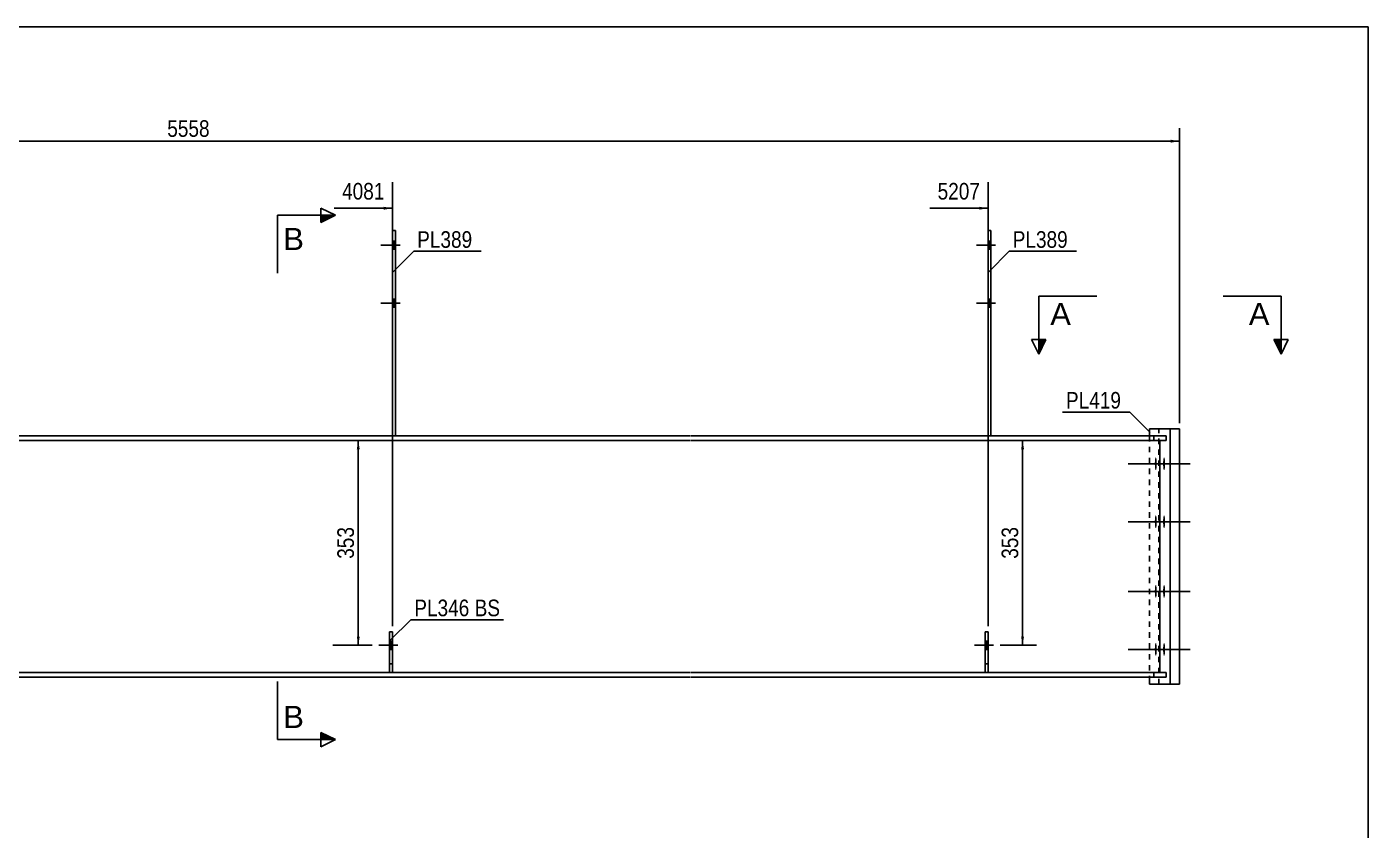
# Model space of a CAD drawing. Header units: millimetres. Extents: x -305 to 97, y -166 to 111.
# Drawn here: x -134.1 to 97.2, y -27.2 to 111.3 of the extents above; entities that cross this region are included whole.
import ezdxf

# ---------------------------------------------------------------- set-up
doc = ezdxf.new("R2010")
doc.units = ezdxf.units.MM
doc.linetypes.add('DXK_LINE_DOT1', pattern=[1.8814, 0.9407, -0.9407])
doc.linetypes.add('DXK_LINE_DOT2', pattern=[3.9198, 1.9599, -1.9599])
doc.styles.add('Arial', font='ARIAL.TTF', dxfattribs={"height": 0.2})
doc.styles.add('Arial Narrow', font='ARIALN.TTF', dxfattribs={"height": 0.2})

# ---------------------------------------------------------------- blocks, each defined once
blk = doc.blocks.new('Unknown-624481099-6954')
at = {"color": 5, "linetype": 'Continuous'}
for p, q in [((97.18, 111.33), (-302.82, 111.33)), ((97.18, -165.67), (97.18, 111.33))]:
    blk.add_line(p, q, dxfattribs=at)
blk = doc.blocks.new('Part-624481099-6074 - 6020')
at = {"color": 7, "linetype": 'DXK_LINE_DOT1'}
for p, q in [((-71.58, 0), (-71.58, 7)), ((-71.58, 7), (-71.08, 7)), ((-71.08, 7), (-71.08, 0)), ((-71.58, 1.5), (-71.08, 1.5)), ((-71.08, 0), (-71.58, 0))]:
    blk.add_line(p, q, dxfattribs=at)
blk = doc.blocks.new('Part-624481099-6067 - 6020')
at = {"color": 2, "linetype": 'Continuous'}
for p, q in [((-225.08, 0), (-122.48, 0)), ((-122.48, -0.8), (-225.08, -0.8)), ((-122.38, 0), (-19.78, 0)), ((-19.78, -0.8), (-122.38, -0.8)), ((-19.68, 0), (62.36, 0)), ((62.36, -0.8), (-19.68, -0.8)), ((62.36, 0), (62.36, -0.8))]:
    blk.add_line(p, q, dxfattribs=at)
at = {"color": 7, "linetype": 'DXK_LINE_DOT1'}
blk.add_line((60.19, -0.8), (60.19, 0), dxfattribs=at)
blk = doc.blocks.new('Part-624481099-6068 - 6020')
at = {"color": 2, "linetype": 'Continuous'}
for p, q in [((-225.08, 40.8), (-122.48, 40.8)), ((-122.48, 40), (-225.08, 40)), ((-122.38, 40.8), (-19.78, 40.8)), ((-19.78, 40), (-122.38, 40)), ((-19.68, 40.8), (62.36, 40.8)), ((62.36, 40), (-19.68, 40)), ((62.36, 40.8), (62.36, 40))]:
    blk.add_line(p, q, dxfattribs=at)
at = {"color": 7, "linetype": 'DXK_LINE_DOT1'}
blk.add_line((60.19, 40), (60.19, 40.8), dxfattribs=at)
blk = doc.blocks.new('Part-624481099-6077 - 6020')
at = {"color": 2, "linetype": 'Continuous'}
for p, q in [((-71.58, 0), (-71.58, 7)), ((-71.58, 7), (-71.08, 7)), ((-71.08, 7), (-71.08, 0))]:
    blk.add_line(p, q, dxfattribs=at)
blk = doc.blocks.new('Part-624481099-6069 - 6020')
at = {"color": 2, "linetype": 'Continuous'}
for p, q in [((59.48, 42), (59.48, 40.8)), ((59.48, 42), (64.64, 42)), ((63.06, 42), (63.06, -2)), ((64.64, 42), (64.64, -2)), ((59.48, -0.8), (59.48, -2)), ((64.64, -2), (59.48, -2))]:
    blk.add_line(p, q, dxfattribs=at)
at = {"color": 7, "linetype": 'DXK_LINE_DOT1'}
for p, q in [((61.07, -2), (61.07, 42)), ((59.48, 40.8), (59.48, -0.8))]:
    blk.add_line(p, q, dxfattribs=at)
blk = doc.blocks.new('Part-624481099-6073 - 6020')
at = {"color": 2, "linetype": 'Continuous'}
for p, q in [((-70.58, 76.2), (-71.08, 76.2)), ((-71.08, 76.2), (-71.08, 40.8)), ((-70.58, 40.8), (-70.58, 76.2))]:
    blk.add_line(p, q, dxfattribs=at)
at = {"color": 7, "linetype": 'DXK_LINE_DOT1'}
blk.add_line((-71.08, 40.8), (-70.58, 40.8), dxfattribs=at)
blk = doc.blocks.new('Part-624481099-6080 - 6020')
at = {"color": 2, "linetype": 'Continuous'}
for p, q in [((32.12, 76.2), (31.62, 76.2)), ((31.62, 76.2), (31.62, 40.8)), ((32.12, 40.8), (32.12, 76.2))]:
    blk.add_line(p, q, dxfattribs=at)
at = {"color": 7, "linetype": 'DXK_LINE_DOT1'}
blk.add_line((31.62, 40.8), (32.12, 40.8), dxfattribs=at)
blk = doc.blocks.new('Part-624481099-6081 - 6020')
at = {"color": 7, "linetype": 'DXK_LINE_DOT1'}
for p, q in [((31.12, 0), (31.12, 7)), ((31.12, 7), (31.62, 7)), ((31.62, 7), (31.62, 0)), ((31.12, 1.5), (31.62, 1.5)), ((31.62, 0), (31.12, 0))]:
    blk.add_line(p, q, dxfattribs=at)
blk = doc.blocks.new('Part-624481099-6084 - 6020')
at = {"color": 2, "linetype": 'Continuous'}
for p, q in [((31.12, 0), (31.12, 7)), ((31.12, 7), (31.62, 7)), ((31.62, 7), (31.62, 0))]:
    blk.add_line(p, q, dxfattribs=at)
blk = doc.blocks.new('Part-624481099-6087 - 6020')
at = {"color": 7, "linetype": 'DXK_LINE_DOT1'}
for p, q in [((-225.08, 40), (-122.48, 40)), ((-122.38, 40), (-19.78, 40)), ((-19.68, 40), (61.24, 40)), ((-71.58, 0), (-122.38, 0)), ((-19.78, 0), (-71.08, 0)), ((31.12, 0), (-19.68, 0)), ((61.24, 0), (31.62, 0)), ((-122.48, 0), (-225.08, 0))]:
    blk.add_line(p, q, dxfattribs=at)
at = {"color": 2, "linetype": 'Continuous'}
blk.add_line((61.24, 40), (61.24, 0), dxfattribs=at)
blk = doc.blocks.new('Bolt-624481099-6088 - 6020')
at = {"linetype": 'Continuous'}
for points in [[(60.73, 36), (60.73, 35.77), (60.72, 35.55), (60.7, 35.35), (60.67, 35.18), (60.64, 35.05), (60.61, 34.95), (60.58, 34.91), (60.54, 34.91), (60.5, 34.95), (60.47, 35.05), (60.44, 35.18), (60.42, 35.35), (60.4, 35.55), (60.39, 35.77), (60.38, 36), (60.39, 36.23), (60.4, 36.45), (60.42, 36.65), (60.44, 36.82), (60.47, 36.95), (60.5, 37.05), (60.54, 37.09), (60.58, 37.09), (60.61, 37.05), (60.64, 36.95), (60.67, 36.82), (60.7, 36.65), (60.72, 36.45), (60.73, 36.23)], [(62.16, 36), (62.16, 35.77), (62.15, 35.55), (62.13, 35.35), (62.11, 35.18), (62.08, 35.05), (62.04, 34.95), (62.01, 34.91), (61.97, 34.91), (61.93, 34.95), (61.9, 35.05), (61.87, 35.18), (61.85, 35.35), (61.83, 35.55), (61.82, 35.77), (61.81, 36), (61.82, 36.23), (61.83, 36.45), (61.85, 36.65), (61.87, 36.82), (61.9, 36.95), (61.93, 37.05), (61.97, 37.09), (62.01, 37.09), (62.04, 37.05), (62.08, 36.95), (62.11, 36.82), (62.13, 36.65), (62.15, 36.45), (62.16, 36.23)], [(60.73, 26), (60.73, 25.77), (60.72, 25.55), (60.7, 25.35), (60.67, 25.18), (60.64, 25.05), (60.61, 24.95), (60.58, 24.91), (60.54, 24.91), (60.5, 24.95), (60.47, 25.05), (60.44, 25.18), (60.42, 25.35), (60.4, 25.55), (60.39, 25.77), (60.38, 26), (60.39, 26.23), (60.4, 26.45), (60.42, 26.65), (60.44, 26.82), (60.47, 26.95), (60.5, 27.05), (60.54, 27.09), (60.58, 27.09), (60.61, 27.05), (60.64, 26.95), (60.67, 26.82), (60.7, 26.65), (60.72, 26.45), (60.73, 26.23)], [(62.16, 26), (62.16, 25.77), (62.15, 25.55), (62.13, 25.35), (62.11, 25.18), (62.08, 25.05), (62.04, 24.95), (62.01, 24.91), (61.97, 24.91), (61.93, 24.95), (61.9, 25.05), (61.87, 25.18), (61.85, 25.35), (61.83, 25.55), (61.82, 25.77), (61.81, 26), (61.82, 26.23), (61.83, 26.45), (61.85, 26.65), (61.87, 26.82), (61.9, 26.95), (61.93, 27.05), (61.97, 27.09), (62.01, 27.09), (62.04, 27.05), (62.08, 26.95), (62.11, 26.82), (62.13, 26.65), (62.15, 26.45), (62.16, 26.23)], [(60.73, 14), (60.73, 13.77), (60.72, 13.55), (60.7, 13.35), (60.67, 13.18), (60.64, 13.05), (60.61, 12.95), (60.58, 12.91), (60.54, 12.91), (60.5, 12.95), (60.47, 13.05), (60.44, 13.18), (60.42, 13.35), (60.4, 13.55), (60.39, 13.77), (60.38, 14), (60.39, 14.23), (60.4, 14.45), (60.42, 14.65), (60.44, 14.82), (60.47, 14.95), (60.5, 15.05), (60.54, 15.09), (60.58, 15.09), (60.61, 15.05), (60.64, 14.95), (60.67, 14.82), (60.7, 14.65), (60.72, 14.45), (60.73, 14.23)], [(62.16, 14), (62.16, 13.77), (62.15, 13.55), (62.13, 13.35), (62.11, 13.18), (62.08, 13.05), (62.04, 12.95), (62.01, 12.91), (61.97, 12.91), (61.93, 12.95), (61.9, 13.05), (61.87, 13.18), (61.85, 13.35), (61.83, 13.55), (61.82, 13.77), (61.81, 14), (61.82, 14.23), (61.83, 14.45), (61.85, 14.65), (61.87, 14.82), (61.9, 14.95), (61.93, 15.05), (61.97, 15.09), (62.01, 15.09), (62.04, 15.05), (62.08, 14.95), (62.11, 14.82), (62.13, 14.65), (62.15, 14.45), (62.16, 14.23)], [(60.73, 4), (60.73, 3.77), (60.72, 3.55), (60.7, 3.35), (60.67, 3.18), (60.64, 3.05), (60.61, 2.95), (60.58, 2.91), (60.54, 2.91), (60.5, 2.95), (60.47, 3.05), (60.44, 3.18), (60.42, 3.35), (60.4, 3.55), (60.39, 3.77), (60.38, 4), (60.39, 4.23), (60.4, 4.45), (60.42, 4.65), (60.44, 4.82), (60.47, 4.95), (60.5, 5.05), (60.54, 5.09), (60.58, 5.09), (60.61, 5.05), (60.64, 4.95), (60.67, 4.82), (60.7, 4.65), (60.72, 4.45), (60.73, 4.23)], [(62.16, 4), (62.16, 3.77), (62.15, 3.55), (62.13, 3.35), (62.11, 3.18), (62.08, 3.05), (62.04, 2.95), (62.01, 2.91), (61.97, 2.91), (61.93, 2.95), (61.9, 3.05), (61.87, 3.18), (61.85, 3.35), (61.83, 3.55), (61.82, 3.77), (61.81, 4), (61.82, 4.23), (61.83, 4.45), (61.85, 4.65), (61.87, 4.82), (61.9, 4.95), (61.93, 5.05), (61.97, 5.09), (62.01, 5.09), (62.04, 5.05), (62.08, 4.95), (62.11, 4.82), (62.13, 4.65), (62.15, 4.45), (62.16, 4.23)]]:
    blk.add_hatch(color=3, dxfattribs=at).paths.add_polyline_path(points)
at = {"color": 3, "linetype": 'Continuous'}
for p, q in [((65.05, 36), (55.81, 36)), ((66.48, 36), (57.24, 36)), ((65.05, 26), (55.81, 26)), ((66.48, 26), (57.24, 26)), ((65.05, 14), (55.81, 14)), ((66.48, 14), (57.24, 14)), ((65.05, 4), (55.81, 4)), ((66.48, 4), (57.24, 4))]:
    blk.add_line(p, q, dxfattribs=at)
blk = doc.blocks.new('Bolt-624481099-6092 - 6020')
at = {"linetype": 'Continuous'}
for points in [[(-70.58, 73), (-70.58, 74.4), (-71.08, 74.4), (-71.08, 73)], [(-70.58, 73), (-70.58, 74.4), (-71.08, 74.4), (-71.08, 73)], [(-70.58, 63), (-70.58, 64.4), (-71.08, 64.4), (-71.08, 63)], [(-70.58, 63), (-70.58, 64.4), (-71.08, 64.4), (-71.08, 63)]]:
    blk.add_hatch(color=3, dxfattribs=at).paths.add_polyline_path(points)
at = {"color": 3, "linetype": 'Continuous'}
for p, q in [((-70.58, 74.4), (-71.08, 74.4)), ((-70.58, 74.4), (-71.08, 74.4)), ((-69.78, 73.7), (-73.08, 73.7)), ((-69.78, 73.7), (-73.08, 73.7)), ((-70.58, 73), (-71.08, 73)), ((-70.58, 73), (-71.08, 73)), ((-69.78, 63.7), (-73.08, 63.7)), ((-69.78, 63.7), (-73.08, 63.7)), ((-70.58, 64.4), (-71.08, 64.4)), ((-70.58, 64.4), (-71.08, 64.4)), ((-70.58, 63), (-71.08, 63)), ((-70.58, 63), (-71.08, 63))]:
    blk.add_line(p, q, dxfattribs=at)
blk = doc.blocks.new('Bolt-624481099-6093 - 6020')
at = {"color": 3, "linetype": 'DXK_LINE_DOT2'}
for p, q in [((-70.13, 4.7), (-73.43, 4.7)), ((-71.08, 5.4), (-71.58, 5.4)), ((-71.08, 4), (-71.58, 4))]:
    blk.add_line(p, q, dxfattribs=at)
blk = doc.blocks.new('Bolt-624481099-6096 - 6020')
at = {"linetype": 'Continuous'}
blk.add_hatch(color=3, dxfattribs=at).paths.add_polyline_path([(-71.08, 4), (-71.08, 5.4), (-71.58, 5.4), (-71.58, 4)])
at = {"color": 3, "linetype": 'Continuous'}
for p, q in [((-70.13, 4.7), (-73.43, 4.7)), ((-71.08, 5.4), (-71.58, 5.4)), ((-71.08, 4), (-71.58, 4))]:
    blk.add_line(p, q, dxfattribs=at)
blk = doc.blocks.new('Bolt-624481099-6099 - 6020')
at = {"linetype": 'Continuous'}
for points in [[(32.12, 73), (32.12, 74.4), (31.62, 74.4), (31.62, 73)], [(32.12, 73), (32.12, 74.4), (31.62, 74.4), (31.62, 73)], [(32.12, 63), (32.12, 64.4), (31.62, 64.4), (31.62, 63)], [(32.12, 63), (32.12, 64.4), (31.62, 64.4), (31.62, 63)]]:
    blk.add_hatch(color=3, dxfattribs=at).paths.add_polyline_path(points)
at = {"color": 3, "linetype": 'Continuous'}
for p, q in [((32.12, 74.4), (31.62, 74.4)), ((32.12, 74.4), (31.62, 74.4)), ((32.92, 73.7), (29.62, 73.7)), ((32.92, 73.7), (29.62, 73.7)), ((32.12, 73), (31.62, 73)), ((32.12, 73), (31.62, 73)), ((32.92, 63.7), (29.62, 63.7)), ((32.92, 63.7), (29.62, 63.7)), ((32.12, 64.4), (31.62, 64.4)), ((32.12, 64.4), (31.62, 64.4)), ((32.12, 63), (31.62, 63)), ((32.12, 63), (31.62, 63))]:
    blk.add_line(p, q, dxfattribs=at)
blk = doc.blocks.new('Bolt-624481099-6100 - 6020')
at = {"color": 3, "linetype": 'DXK_LINE_DOT2'}
for p, q in [((31.62, 5.4), (31.12, 5.4)), ((32.42, 4.7), (31.12, 4.7)), ((31.62, 4), (31.12, 4))]:
    blk.add_line(p, q, dxfattribs=at)
blk = doc.blocks.new('Bolt-624481099-6103 - 6020')
at = {"linetype": 'Continuous'}
blk.add_hatch(color=3, dxfattribs=at).paths.add_polyline_path([(31.62, 4), (31.62, 5.4), (31.12, 5.4), (31.12, 4)])
at = {"color": 3, "linetype": 'Continuous'}
for p, q in [((32.57, 4.7), (29.27, 4.7)), ((31.62, 5.4), (31.12, 5.4)), ((31.62, 4), (31.12, 4))]:
    blk.add_line(p, q, dxfattribs=at)
blk = doc.blocks.new('StraightDimension-624481099-9734 - 6020')
at = {"linetype": 'Continuous'}
blk.add_hatch(color=7, dxfattribs=at).paths.add_polyline_path([(30.12, 80.3), (31.62, 80.05), (30.12, 79.8)])
at = {"color": 7, "linetype": 'Continuous'}
for p, q in [((31.62, 8), (31.62, 84.55)), ((21.56, 80.05), (31.62, 80.05))]:
    blk.add_line(p, q, dxfattribs=at)
at = {"color": 0}
blk.add_wipeout([(30.84, 80.95), (30.84, 85.15), (22.33, 85.15), (22.33, 80.95)], dxfattribs=at)
at = {"color": 3, "style": 'Arial Narrow'}
blk.add_text('5207', height=2.863, dxfattribs=at).set_placement((22.93, 81.55))
blk = doc.blocks.new('StraightDimension-624481099-9735 - 6020')
at = {"linetype": 'Continuous'}
blk.add_hatch(color=7, dxfattribs=at).paths.add_polyline_path([(-72.58, 80.3), (-71.08, 80.05), (-72.58, 79.8)])
at = {"color": 7, "linetype": 'Continuous'}
for p, q in [((-71.08, 8), (-71.08, 84.55)), ((-81.14, 80.05), (-71.08, 80.05))]:
    blk.add_line(p, q, dxfattribs=at)
at = {"color": 0}
blk.add_wipeout([(-71.86, 80.95), (-71.86, 85.15), (-80.37, 85.15), (-80.37, 80.95)], dxfattribs=at)
at = {"color": 3, "style": 'Arial Narrow'}
blk.add_text('4081', height=2.863, dxfattribs=at).set_placement((-79.77, 81.55))
blk = doc.blocks.new('StraightDimension-624481099-7409 - 6020')
at = {"linetype": 'Continuous'}
for points in [[(-77.23, 38.5), (-76.98, 40), (-76.73, 38.5)], [(-76.73, 6.2), (-76.98, 4.7), (-77.23, 6.2)]]:
    blk.add_hatch(color=7, dxfattribs=at).paths.add_polyline_path(points)
at = {"color": 7, "linetype": 'Continuous'}
for p, q in [((-81.35, 40), (-74.58, 40)), ((-76.98, 4.7), (-76.98, 40)), ((-81.35, 4.7), (-74.58, 4.7))]:
    blk.add_line(p, q, dxfattribs=at)
at = {"color": 0}
blk.add_wipeout([(-77.13, 25.69), (-81.33, 25.69), (-81.33, 19.01), (-77.13, 19.01)], dxfattribs=at)
at = {"color": 3, "style": 'Arial Narrow'}
blk.add_text('353', height=2.863, rotation=90.0002, dxfattribs=at).set_placement((-77.73, 19.61))
blk = doc.blocks.new('StraightDimension-624481099-7421 - 6020')
at = {"linetype": 'Continuous'}
for points in [[(37.33, 38.5), (37.58, 40), (37.83, 38.5)], [(37.83, 6.2), (37.58, 4.7), (37.33, 6.2)]]:
    blk.add_hatch(color=7, dxfattribs=at).paths.add_polyline_path(points)
at = {"color": 7, "linetype": 'Continuous'}
for p, q in [((33.69, 40), (39.98, 40)), ((37.58, 4.7), (37.58, 40)), ((33.69, 4.7), (39.98, 4.7))]:
    blk.add_line(p, q, dxfattribs=at)
at = {"color": 0}
blk.add_wipeout([(37.43, 25.69), (33.23, 25.69), (33.23, 19.01), (37.43, 19.01)], dxfattribs=at)
at = {"color": 3, "style": 'Arial Narrow'}
blk.add_text('353', height=2.863, rotation=90.0002, dxfattribs=at).set_placement((36.83, 19.61))
blk = doc.blocks.new('StraightDimension-624481099-7290 - 6020')
at = {"linetype": 'Continuous'}
blk.add_hatch(color=7, dxfattribs=at).paths.add_polyline_path([(63.14, 91.86), (64.64, 91.61), (63.14, 91.36)])
at = {"color": 7, "linetype": 'Continuous'}
for p, q in [((64.64, 43), (64.64, 93.86)), ((-277.18, 91.61), (64.64, 91.61))]:
    blk.add_line(p, q, dxfattribs=at)
at = {"color": 0}
blk.add_wipeout([(-102.01, 91.76), (-102.01, 95.96), (-110.52, 95.96), (-110.52, 91.76)], dxfattribs=at)
at = {"color": 3, "style": 'Arial Narrow'}
blk.add_text('5558', height=2.863, dxfattribs=at).set_placement((-109.92, 92.36))
blk = doc.blocks.new('SectionMark-624481099-8834 - 6020')
at = {"linetype": 'Continuous'}
for points in [[(-83.41, 77.59), (-83.41, 78.84), (-80.91, 78.84)], [(-83.41, -11.56), (-83.41, -10.31), (-80.91, -11.56)]]:
    blk.add_hatch(color=30, dxfattribs=at).paths.add_polyline_path(points)
at = {"color": 30, "linetype": 'Continuous'}
for p, q in [((-90.91, 78.84), (-80.91, 78.84)), ((-83.41, 77.59), (-83.41, 80.09)), ((-83.41, 80.09), (-80.91, 78.84)), ((-80.91, 78.84), (-83.41, 77.59)), ((-90.91, -11.56), (-80.91, -11.56)), ((-80.91, -11.56), (-83.41, -10.31)), ((-83.41, -10.31), (-83.41, -12.81)), ((-80.91, -11.56), (-83.41, -12.81))]:
    blk.add_line(p, q, dxfattribs=at)
at = {"color": 0, "linetype": 'Continuous'}
for points in [[(-86.36, 72.84), (-86.36, 76.84), (-89.91, 76.84), (-89.91, 72.84)], [(-86.36, -9.56), (-86.36, -5.56), (-89.91, -5.56), (-89.91, -9.56)]]:
    blk.add_wipeout(points, dxfattribs=at)
at = {"color": 30, "linetype": 'Continuous'}
for p, q in [((-90.91, 78.84), (-90.91, 68.84)), ((-90.91, -11.56), (-90.91, -1.56))]:
    blk.add_line(p, q, dxfattribs=at)
at = {"color": 96, "linetype": 'Continuous', "style": 'Arial'}
for p in [(-89.91, 72.84), (-89.91, -9.56)]:
    blk.add_text('B', height=3.82, dxfattribs=at).set_placement(p)
blk = doc.blocks.new('MarkSet-624481099-6982 - 6020')
at = {"color": 0}
blk.add_wipeout([(-57.81, 9.71), (-57.81, 12.71), (-67.32, 12.71), (-67.32, 9.71)], dxfattribs=at)
blk.add_wipeout([(-57.81, 9.71), (-57.81, 12.71), (-67.32, 12.71), (-67.32, 9.71)], dxfattribs=at)
at = {"color": 7, "linetype": 'Continuous'}
blk.add_line((-71.45, 5.57), (-67.92, 9.11), dxfattribs=at)
at = {"color": 0}
blk.add_wipeout([(-52.53, 9.71), (-52.53, 12.71), (-56.91, 12.71), (-56.91, 9.71)], dxfattribs=at)
blk.add_wipeout([(-52.53, 9.71), (-52.53, 12.71), (-56.91, 12.71), (-56.91, 9.71)], dxfattribs=at)
at = {"color": 7, "linetype": 'Continuous'}
blk.add_line((-67.92, 9.11), (-51.93, 9.11), dxfattribs=at)
at = {"color": 3, "style": 'Arial Narrow'}
for s, p in [('PL346', (-67.32, 9.71)), ('BS', (-56.91, 9.71))]:
    blk.add_text(s, height=2.863, dxfattribs=at).set_placement(p)
blk = doc.blocks.new('Mark-624481099-7004 - 6020')
at = {"color": 7, "linetype": 'Continuous'}
blk.add_line((59.6, 41.38), (56.06, 44.91), dxfattribs=at)
at = {"color": 0}
blk.add_wipeout([(54.56, 45.51), (54.56, 48.51), (45.06, 48.51), (45.06, 45.51)], dxfattribs=at)
blk.add_wipeout([(54.56, 45.51), (54.56, 48.51), (45.06, 48.51), (45.06, 45.51)], dxfattribs=at)
at = {"color": 7, "linetype": 'Continuous'}
blk.add_line((44.46, 44.91), (56.06, 44.91), dxfattribs=at)
at = {"color": 3, "style": 'Arial Narrow'}
blk.add_text('PL419', height=2.863, dxfattribs=at).set_placement((45.06, 45.51))
blk = doc.blocks.new('Mark-624481099-7010 - 6020')
at = {"color": 0}
blk.add_wipeout([(-57.31, 73.23), (-57.31, 76.23), (-66.82, 76.23), (-66.82, 73.23)], dxfattribs=at)
blk.add_wipeout([(-57.31, 73.23), (-57.31, 76.23), (-66.82, 76.23), (-66.82, 73.23)], dxfattribs=at)
at = {"color": 7, "linetype": 'Continuous'}
for p, q in [((-70.95, 69.09), (-67.42, 72.63)), ((-67.42, 72.63), (-55.81, 72.63))]:
    blk.add_line(p, q, dxfattribs=at)
at = {"color": 3, "style": 'Arial Narrow'}
blk.add_text('PL389', height=2.863, dxfattribs=at).set_placement((-66.82, 73.23))
blk = doc.blocks.new('SectionMark-624481099-7505 - 6020')
at = {"linetype": 'Continuous'}
for points in [[(40.36, 57.41), (41.61, 57.41), (40.36, 54.91)], [(80.9, 57.41), (82.15, 57.41), (82.15, 54.91)]]:
    blk.add_hatch(color=30, dxfattribs=at).paths.add_polyline_path(points)
at = {"color": 30, "linetype": 'Continuous'}
for p, q in [((40.36, 64.91), (40.36, 54.91)), ((82.15, 64.91), (82.15, 54.91)), ((40.36, 54.91), (39.11, 57.41)), ((41.61, 57.41), (39.11, 57.41)), ((40.36, 54.91), (41.61, 57.41)), ((80.9, 57.41), (83.4, 57.41)), ((82.15, 54.91), (80.9, 57.41)), ((83.4, 57.41), (82.15, 54.91))]:
    blk.add_line(p, q, dxfattribs=at)
at = {"color": 0, "linetype": 'Continuous'}
for points in [[(45.91, 59.91), (45.91, 63.91), (42.36, 63.91), (42.36, 59.91)], [(80.15, 59.91), (80.15, 63.91), (76.6, 63.91), (76.6, 59.91)]]:
    blk.add_wipeout(points, dxfattribs=at)
at = {"color": 30, "linetype": 'Continuous'}
for p, q in [((40.36, 64.91), (50.36, 64.91)), ((82.15, 64.91), (72.15, 64.91))]:
    blk.add_line(p, q, dxfattribs=at)
at = {"color": 96, "linetype": 'Continuous', "style": 'Arial'}
for p in [(42.36, 59.91), (76.6, 59.91)]:
    blk.add_text('A', height=3.82, dxfattribs=at).set_placement(p)
blk = doc.blocks.new('Mark-624481099-9781 - 6020')
at = {"color": 0}
blk.add_wipeout([(45.39, 73.23), (45.39, 76.23), (35.88, 76.23), (35.88, 73.23)], dxfattribs=at)
blk.add_wipeout([(45.39, 73.23), (45.39, 76.23), (35.88, 76.23), (35.88, 73.23)], dxfattribs=at)
at = {"color": 7, "linetype": 'Continuous'}
for p, q in [((31.75, 69.09), (35.28, 72.63)), ((35.28, 72.63), (46.89, 72.63))]:
    blk.add_line(p, q, dxfattribs=at)
at = {"color": 3, "style": 'Arial Narrow'}
blk.add_text('PL389', height=2.863, dxfattribs=at).set_placement((35.88, 73.23))

msp = doc.modelspace()

# ---------------------------------------------------------------- block references
for name in ['Unknown-624481099-6954', 'Bolt-624481099-6092 - 6020', 'Part-624481099-6073 - 6020', 'Bolt-624481099-6099 - 6020', 'Part-624481099-6080 - 6020', 'Part-624481099-6069 - 6020', 'Part-624481099-6068 - 6020', 'Part-624481099-6087 - 6020', 'Bolt-624481099-6088 - 6020', 'Part-624481099-6074 - 6020', 'Part-624481099-6077 - 6020', 'Part-624481099-6081 - 6020', 'Part-624481099-6084 - 6020', 'Bolt-624481099-6093 - 6020', 'Bolt-624481099-6096 - 6020', 'Bolt-624481099-6103 - 6020', 'Bolt-624481099-6100 - 6020', 'Part-624481099-6067 - 6020']:
    msp.add_blockref(name, (0, 0))

# ---------------------------------------------------------------- next in the draw order: block references
for name in ['StraightDimension-624481099-9735 - 6020', 'StraightDimension-624481099-9734 - 6020', 'StraightDimension-624481099-7421 - 6020']:
    msp.add_blockref(name, (0, 0))

# ---------------------------------------------------------------- next in the draw order: block references
for name in ['StraightDimension-624481099-7290 - 6020', 'StraightDimension-624481099-7409 - 6020', 'MarkSet-624481099-6982 - 6020']:
    msp.add_blockref(name, (0, 0))

# ---------------------------------------------------------------- next in the draw order: block references
for name in ['SectionMark-624481099-8834 - 6020', 'Mark-624481099-7010 - 6020', 'Mark-624481099-9781 - 6020', 'SectionMark-624481099-7505 - 6020', 'Mark-624481099-7004 - 6020']:
    msp.add_blockref(name, (0, 0))

doc.saveas('drawing.dxf')
